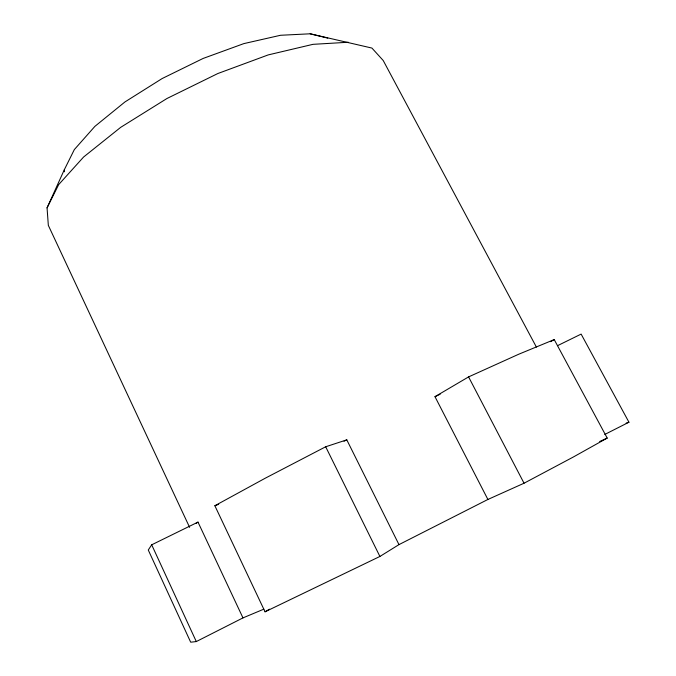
<?xml version="1.0" encoding="UTF-8"?>
<svg xmlns="http://www.w3.org/2000/svg" width="676" height="676" viewBox="0 0 676 676"><rect width="100%" height="100%" fill="white"/><g stroke="black" fill="none" stroke-linecap="round" stroke-linejoin="round"><path stroke-width="1.01" d="M189.618 527.356L48.326 225.361L47.058 207.862L64.338 169.684L74.326 149.59L94.885 126.378L124.95 101.941L162.164 78.534L203.113 58.449L243.85 43.61L280.548 35.27L310.149 33.8L371.927 48.072L383.224 60.527L536.398 347.092M47.058 207.862L58.677 184.599L83.604 157.009L120.674 127.358L166.93 98.519L217.866 73.515L268.22 54.908L312.98 44.337L348.292 42.25M242.971 617.898L197.992 522.1L151.694 544.814L148.272 550.01L190.683 642.2L196.293 641.566L242.971 617.898L263.843 609.152M195.947 523.444L197.992 522.1M398.975 544.619L346.796 439.848L325.68 446.768L265.229 478.219L214.858 505.732L265.051 611.805L379.904 556.458L398.975 544.619L487.895 499.463L524.044 483.222L573.163 457.103L607.209 438.082L554.227 339.589L518.56 354.3L468.578 376.904L434.981 396.685L487.895 499.463M265.051 611.805L269.504 609.169M550.619 341.667L554.227 339.589M604.783 434.457L628.942 422.213L581.132 334.096L557.539 345.673M344.016 441.234L346.796 439.848M434.981 396.685L440.177 394.201M599.705 441.504L607.209 438.082M214.858 505.732L218.686 504.33M626.145 423.151L628.942 422.213M310.149 33.8L327.733 38.109M468.578 376.904L524.044 483.222M325.68 446.768L379.904 556.458M151.694 544.814L196.293 641.566M64.338 169.684L64.406 171.78"/></g></svg>
